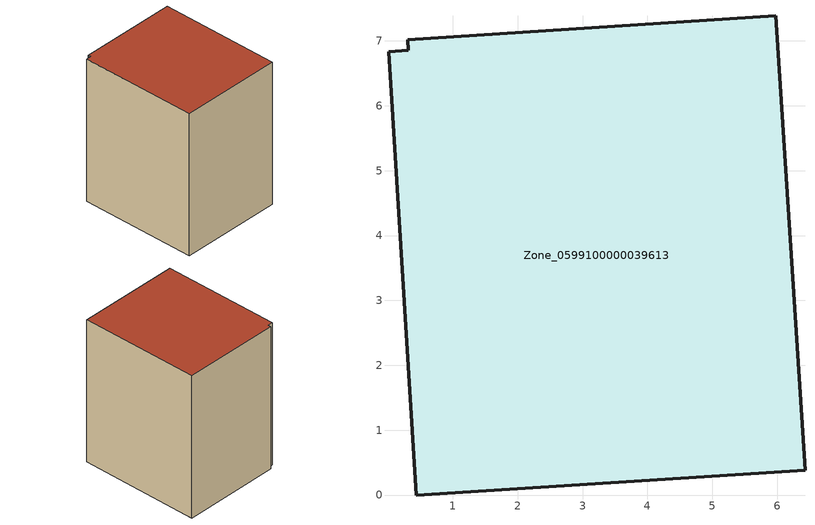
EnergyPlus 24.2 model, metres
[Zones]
Zone_0599100000039613
 floor ground (C_G): 0.01,6.83 0.32,6.85 0.31,7.02 5.98,7.38 6.43,0.38 0.44,0 z0
 wall outside (C_F): 0.44,0 6.43,0.38 5.98,7.38 0.31,7.02 0.32,6.85 0.01,6.83 0.44,0 z0:8.51
 roof outside (C_R): 0.32,6.85 0.01,6.83 0.44,0 6.43,0.38 5.98,7.38 0.31,7.02 z8.51
[BUILDING]
Pand.0599100000039613: North Axis=0; Terrain=City; Loads Convergence Tolerance Value=0.04; Temperature Convergence Tolerance Value=0.4; Solar Distribution=FullExterior; Maximum Number of Warmup Days=25; Minimum Number of Warmup Days=1
[Site:Location]
Rotterdam.The.Hague.AP_ZH_NLD Design_Conditions: Latitude=51.96; Longitude=4.45; Time Zone=1; Elevation=-4.5
[SITE:GROUNDTEMPERATURE:BUILDINGSURFACE]
18, 18, 18, 18, 18, 18, 18, 18, 18, 18, 18, 18
[MATERIAL] Thermal Absorptance=0.9; Solar Absorptance=0.7; Visible Absorptance=0.7
Name | Roughness | Thickness | Conductivity | Density | Specific Heat
G.TC.1946-1964 | MediumSmooth | 0.15 | 1 | 540 | 1210
F.TC.1946-1964 | Rough | 0.3 | 0.857143 | 1920 | 840
R.TC.1946-1964 | MediumRough | 0.2 | 0.235294 | 1500 | 1000
[CONSTRUCTION]
C_G: G.TC.1946-1964
C_F: F.TC.1946-1964
C_R: R.TC.1946-1964
[ZONE]
Zone_0599100000039613: Type=1; Multiplier=1; Ceiling Height=Autocalculate; Volume=Autocalculate; Floor Area=autocalculate; Part of Total Floor Area=Yes
[ZONEINFILTRATION:DESIGNFLOWRATE]
Infil_Zone_0599100000039613: Zone or ZoneList or Space or SpaceList=Zone_0599100000039613; Schedule=AlwaysOn; Design Flow Rate Calculation Method=Flow/Area; Flow Rate per Floor Area=0.003; Constant Term Coefficient=1; Temperature Term Coefficient=0; Velocity Term Coefficient=0; Velocity Squared Term Coefficient=0
[HVACTEMPLATE:ZONE:IDEALLOADSAIRSYSTEM]
Zone_0599100000039613: Maximum Heating Supply Air Temperature=50; Minimum Cooling Supply Air Temperature=13; Maximum Heating Supply Air Humidity Ratio=0.0156; Minimum Cooling Supply Air Humidity Ratio=0.0077; Heating Limit=NoLimit; Cooling Limit=NoLimit; Dehumidification Control Type=ConstantSensibleHeatRatio; Cooling Sensible Heat Ratio=0.7; Dehumidification Setpoint=60; Humidification Control Type=None; Humidification Setpoint=30; Outdoor Air Method=None; Outdoor Air Flow Rate per Person=0.00944; Outdoor Air Flow Rate per Zone Floor Area=0; Outdoor Air Flow Rate per Zone=0; Demand Controlled Ventilation Type=None; Outdoor Air Economizer Type=NoEconomizer; Heat Recovery Type=None; Sensible Heat Recovery Effectiveness=0.7; Latent Heat Recovery Effectiveness=0.65
[ZONECONTROL:THERMOSTAT]
ThermostatControl_Zone_0599100000039613: Zone or ZoneList=Zone_0599100000039613; Control Type Schedule=DualSetpointControlType; Control 1=Thermostat_Zone_0599100000039613; Temperature Difference Between Cutout And Setpoint=0
[THERMOSTATSETPOINT:DUALSETPOINT]
Thermostat_Zone_0599100000039613: Heating Setpoint Temperature Schedule=HeatingSetpoint_Zone_0599100000039613; Cooling Setpoint Temperature Schedule=CoolingSetpoint_Zone_0599100000039613
[SCHEDULE:COMPACT]
HeatingSetpoint_Zone_0599100000039613: Through: 12/31, For: AllDays, Until: 24:00, 21
CoolingSetpoint_Zone_0599100000039613: Through: 12/31, For: AllDays, Until: 24:00, 24
DualSetpointControlType: Through: 12/31, For: AllDays, Until: 24:00, 4
AlwaysOn: Through: 12/31, For: AllDays, Until: 24:00, 1
